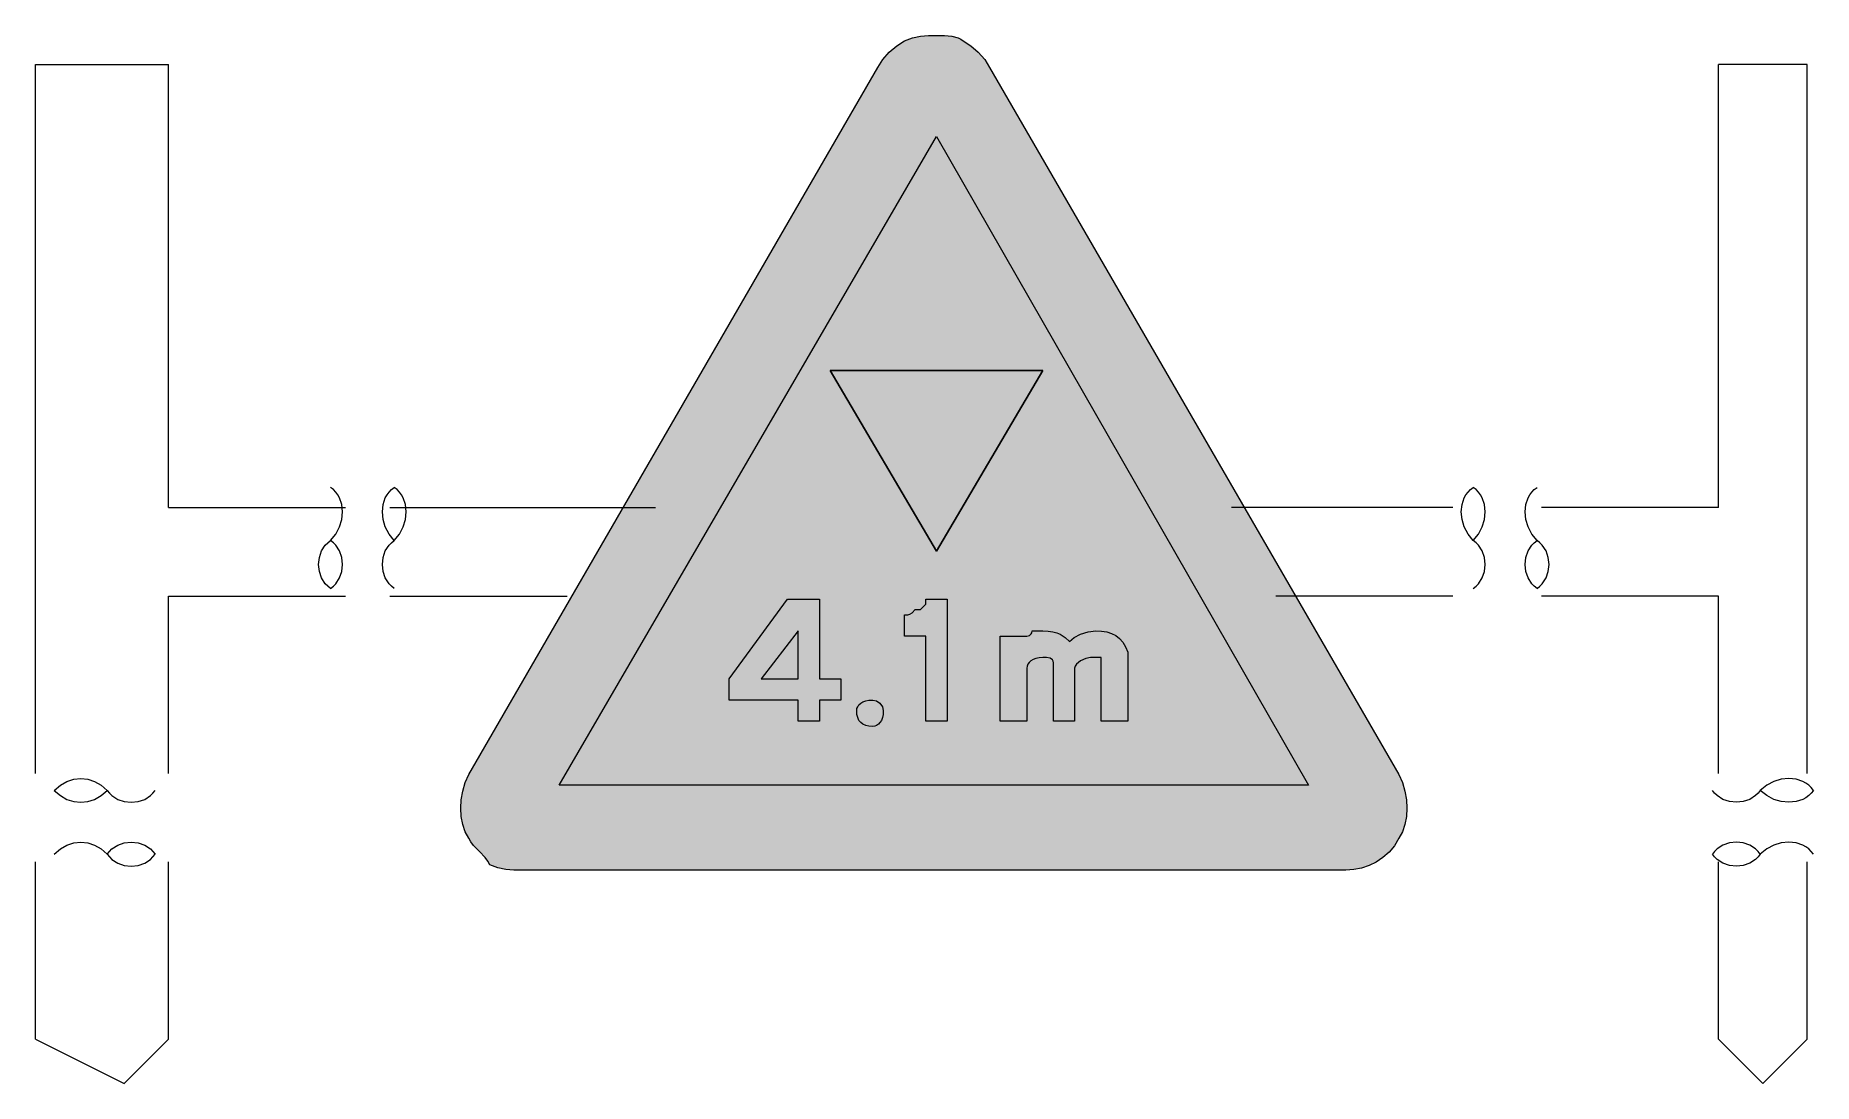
# Model space of a CAD drawing. Header units: metres. Extents: x 81 to 482, y 15 to 251.
import ezdxf

# ---------------------------------------------------------------- set-up
doc = ezdxf.new("R2010")
doc.units = ezdxf.units.M
for name, color, linetype, true_color in [('FILL_BLACK_000000', 7, 'Continuous', 0x000000), ('FILL_RED_FF0000', 7, 'Continuous', 0xff0000), ('FILL_WHITE_FFFFFF', 7, 'Continuous', 0xffffff), ('STROKE_BLACK_000000', 7, 'Continuous', 0x000000)]:
    doc.layers.add(name, color=color, linetype=linetype, true_color=true_color)

msp = doc.modelspace()

# ---------------------------------------------------------------- hatches: boundary and pattern name
at = {"layer": 'FILL_BLACK_000000', "true_color": 0x000000}
h = msp.add_hatch(color=7, dxfattribs=at)
h.dxf.hatch_style = 1
h.paths.add_polyline_path([(308.01, 175.6), (284.01, 134.8), (260.01, 175.6), (308.01, 175.6)])
h = msp.add_hatch(color=7, dxfattribs=at)
h.dxf.hatch_style = 1
h.paths.add_polyline_path([(262.41, 101.2), (257.61, 101.2), (257.61, 96.4), (252.81, 96.4), (252.81, 101.2), (237.21, 101.2), (237.21, 106), (250.41, 124), (257.61, 124), (257.61, 106), (262.41, 106), (262.41, 101.2)])
h.paths.add_polyline_path([(252.81, 106), (252.81, 116.8), (244.41, 106), (252.81, 106)], flags=16)
h = msp.add_hatch(color=7, dxfattribs=at)
h.dxf.hatch_style = 1
h.paths.add_polyline_path([(286.41, 96.4), (281.61, 96.4), (281.61, 115.6), (276.81, 115.6), (276.81, 120.4), (277.52, 120.42), (278.01, 120.55), (278.5, 120.91), (279.21, 121.6), (280.41, 121.6), (281.61, 122.8), (281.61, 124), (286.41, 124), (286.41, 96.4)])
h = msp.add_hatch(color=7, dxfattribs=at)
h.dxf.hatch_style = 1
h.paths.add_polyline_path([(317.74, 110.59), (316.56, 110.05), (315.6, 109.28), (315.32, 108.85), (315.21, 108.4), (315.21, 96.4), (310.41, 96.4), (310.41, 109.6), (310.36, 110), (310.2, 110.29), (309.66, 110.65), (308.89, 110.78), (308.01, 110.8), (307.17, 110.75), (306.43, 110.59), (305.82, 110.36), (305.31, 110.05), (304.92, 109.69), (304.63, 109.28), (304.47, 108.85), (304.41, 108.4), (304.41, 96.4), (298.41, 96.4), (298.41, 115.6), (304.41, 115.6), (305.01, 115.75), (305.42, 116.11), (305.56, 116.4), (305.61, 116.8), (308.01, 116.8), (309.25, 116.75), (310.3, 116.59), (311.17, 116.36), (311.91, 116.05), (313.07, 115.28), (314.01, 114.4), (315.12, 115.28), (316.56, 116.05), (318.23, 116.59), (320.01, 116.8), (321.3, 116.74), (322.48, 116.56), (323.55, 116.23), (324.51, 115.75), (325.35, 115.1), (326.08, 114.27), (326.7, 113.24), (327.21, 112), (327.21, 110.8), (327.21, 96.4), (321.21, 96.4), (321.21, 109.6), (321.21, 110.8), (318.81, 110.8), (317.74, 110.59)])
h = msp.add_hatch(color=7, dxfattribs=at)
h.dxf.hatch_style = 1
h.paths.add_polyline_path([(271.96, 97.96), (271.8, 97.22), (271.57, 96.61), (271.26, 96.1), (270.9, 95.71), (270.49, 95.42), (270.06, 95.26), (269.61, 95.2), (268.77, 95.26), (268.03, 95.42), (267.42, 95.71), (266.91, 96.1), (266.52, 96.61), (266.23, 97.22), (266.07, 97.96), (266.01, 98.8), (266.07, 99.25), (266.23, 99.68), (266.52, 100.09), (266.91, 100.45), (267.42, 100.76), (268.03, 100.99), (268.77, 101.15), (269.61, 101.2), (270.49, 100.99), (271.26, 100.45), (271.8, 99.68), (272.01, 98.8), (271.96, 97.96)])
at = {"layer": 'FILL_RED_FF0000', "true_color": 0xff0000}
h = msp.add_hatch(color=7, dxfattribs=at)
h.dxf.hatch_style = 1
h.paths.add_polyline_path([(389.2, 82.55), (389.76, 80.63), (390.1, 78.68), (390.21, 76.75), (390.1, 74.87), (389.76, 73.09), (389.2, 71.46), (388.41, 70), (387.4, 68.31), (386.2, 66.85), (384.82, 65.61), (383.31, 64.6), (381.68, 63.81), (379.97, 63.25), (378.21, 62.91), (376.41, 62.8), (190.41, 62.8), (188.61, 62.82), (186.81, 62.95), (185.01, 63.31), (183.21, 64), (182.71, 64.85), (182.12, 65.61), (180.81, 67), (179.5, 68.39), (178.91, 69.15), (178.41, 70), (177.62, 71.46), (177.06, 73.09), (176.72, 74.87), (176.61, 76.75), (176.72, 78.68), (177.06, 80.63), (177.62, 82.55), (178.41, 84.4), (270.81, 244), (271.92, 245.78), (273.36, 247.45), (275.03, 248.89), (276.81, 250), (278.61, 250.69), (280.41, 251.05), (282.21, 251.18), (284.01, 251.2), (285.79, 251.18), (287.46, 251.05), (288.9, 250.69), (289.51, 250.4), (290.01, 250), (291.79, 248.89), (293.46, 247.45), (294.9, 245.78), (296.01, 244), (388.41, 84.4), (389.2, 82.55)])
at = {"layer": 'FILL_WHITE_FFFFFF', "true_color": 0xffffff}
h = msp.add_hatch(color=7, dxfattribs=at)
h.dxf.hatch_style = 1
h.paths.add_polyline_path([(198.81, 82), (284.01, 228.4), (368.01, 82), (198.81, 82)])

# ---------------------------------------------------------------- linework, layer by layer
at = {"layer": 'FILL_BLACK_000000', "lineweight": 0, "true_color": 0x000000}
for points in [[(308.01, 175.6), (284.01, 134.8), (260.01, 175.6)], [(262.41, 101.2), (257.61, 101.2), (257.61, 96.4), (252.81, 96.4), (252.81, 101.2), (237.21, 101.2), (237.21, 106), (250.41, 124), (257.61, 124), (257.61, 106), (262.41, 106)], [(286.41, 96.4), (281.61, 96.4), (281.61, 115.6), (276.81, 115.6), (276.81, 120.4), (277.52, 120.42), (278.01, 120.55), (278.5, 120.91), (279.21, 121.6), (280.41, 121.6), (281.61, 122.8), (281.61, 124), (286.41, 124)], [(252.81, 106), (252.81, 116.8), (244.41, 106)], [(317.74, 110.59), (316.56, 110.05), (315.6, 109.28), (315.32, 108.85), (315.21, 108.4), (315.21, 96.4), (310.41, 96.4), (310.41, 109.6), (310.36, 110), (310.2, 110.29), (309.66, 110.65), (308.89, 110.78), (308.01, 110.8), (307.17, 110.75), (306.43, 110.59), (305.82, 110.36), (305.31, 110.05), (304.92, 109.69), (304.63, 109.28), (304.47, 108.85), (304.41, 108.4), (304.41, 96.4), (298.41, 96.4), (298.41, 115.6), (304.41, 115.6), (305.01, 115.75), (305.42, 116.11), (305.56, 116.4), (305.61, 116.8), (308.01, 116.8), (309.25, 116.75), (310.3, 116.59), (311.17, 116.36), (311.91, 116.05), (313.07, 115.28), (314.01, 114.4), (315.12, 115.28), (316.56, 116.05), (318.23, 116.59), (320.01, 116.8), (321.3, 116.74), (322.48, 116.56), (323.55, 116.23), (324.51, 115.75), (325.35, 115.1), (326.08, 114.27), (326.7, 113.24), (327.21, 112), (327.21, 110.8), (327.21, 96.4), (321.21, 96.4), (321.21, 109.6), (321.21, 110.8), (318.81, 110.8)], [(271.96, 97.96), (271.8, 97.22), (271.57, 96.61), (271.26, 96.1), (270.9, 95.71), (270.49, 95.42), (270.06, 95.26), (269.61, 95.2), (268.77, 95.26), (268.03, 95.42), (267.42, 95.71), (266.91, 96.1), (266.52, 96.61), (266.23, 97.22), (266.07, 97.96), (266.01, 98.8), (266.07, 99.25), (266.23, 99.68), (266.52, 100.09), (266.91, 100.45), (267.42, 100.76), (268.03, 100.99), (268.77, 101.15), (269.61, 101.2), (270.49, 100.99), (271.26, 100.45), (271.8, 99.68), (272.01, 98.8)]]:
    msp.add_lwpolyline(points, close=True, dxfattribs=at)
at = {"layer": 'FILL_RED_FF0000', "lineweight": 0, "true_color": 0xff0000}
msp.add_lwpolyline([(389.2, 82.55), (389.76, 80.63), (390.1, 78.68), (390.21, 76.75), (390.1, 74.87), (389.76, 73.09), (389.2, 71.46), (388.41, 70), (387.4, 68.31), (386.2, 66.85), (384.82, 65.61), (383.31, 64.6), (381.68, 63.81), (379.97, 63.25), (378.21, 62.91), (376.41, 62.8), (190.41, 62.8), (188.61, 62.82), (186.81, 62.95), (185.01, 63.31), (183.21, 64), (182.71, 64.85), (182.12, 65.61), (180.81, 67), (179.5, 68.39), (178.91, 69.15), (178.41, 70), (177.62, 71.46), (177.06, 73.09), (176.72, 74.87), (176.61, 76.75), (176.72, 78.68), (177.06, 80.63), (177.62, 82.55), (178.41, 84.4), (270.81, 244), (271.92, 245.78), (273.36, 247.45), (275.03, 248.89), (276.81, 250), (278.61, 250.69), (280.41, 251.05), (282.21, 251.18), (284.01, 251.2), (285.79, 251.18), (287.46, 251.05), (288.9, 250.69), (289.51, 250.4), (290.01, 250), (291.79, 248.89), (293.46, 247.45), (294.9, 245.78), (296.01, 244), (388.41, 84.4)], close=True, dxfattribs=at)
at = {"layer": 'FILL_WHITE_FFFFFF', "lineweight": 0, "true_color": 0xff0000}
msp.add_lwpolyline([(198.81, 82), (284.01, 228.4), (368.01, 82)], close=True, dxfattribs=at)
at = {"layer": 'STROKE_BLACK_000000', "lineweight": 0, "true_color": 0x000000}
for points in [[(80.61, 244.64), (110.61, 244.64)], [(80.61, 84.64), (80.61, 244.64)], [(110.61, 144.64), (110.61, 244.64)], [(480.61, 244.64), (460.61, 244.64)], [(460.61, 144.64), (460.61, 244.64)], [(480.61, 84.64), (480.61, 244.64)], [(260.01, 175.6), (284.01, 134.8), (308.01, 175.6), (260.01, 175.6)], [(147.21, 137.2), (148.39, 138.65), (149.23, 140.26), (149.74, 141.95), (149.91, 143.65), (149.74, 145.3), (149.23, 146.82), (148.86, 147.51), (148.39, 148.14), (147.84, 148.71), (147.21, 149.2)], [(161.61, 137.2), (160.43, 138.65), (159.58, 140.26), (159.08, 141.95), (158.91, 143.65), (159.08, 145.3), (159.58, 146.82), (159.96, 147.51), (160.43, 148.14), (160.98, 148.71), (161.61, 149.2)], [(161.61, 137.2), (162.79, 138.65), (163.63, 140.26), (164.14, 141.95), (164.31, 143.65), (164.14, 145.3), (163.63, 146.82), (163.26, 147.51), (162.79, 148.14), (162.24, 148.71), (161.61, 149.2)], [(405.21, 137.2), (404.03, 138.65), (403.18, 140.26), (402.68, 141.95), (402.51, 143.65), (402.68, 145.3), (403.18, 146.82), (403.56, 147.51), (404.03, 148.14), (404.58, 148.71), (405.21, 149.2)], [(405.21, 137.2), (406.39, 138.65), (407.23, 140.26), (407.74, 141.95), (407.91, 143.65), (407.74, 145.3), (407.23, 146.82), (406.86, 147.51), (406.39, 148.14), (405.84, 148.71), (405.21, 149.2)], [(419.61, 137.2), (418.43, 138.65), (417.58, 140.26), (417.08, 141.95), (416.91, 143.65), (417.08, 145.3), (417.58, 146.82), (417.96, 147.51), (418.43, 148.14), (418.98, 148.71), (419.61, 149.2)], [(110.61, 144.64), (150.61, 144.64)], [(160.61, 144.64), (220.61, 144.64)], [(400.61, 144.64), (350.61, 144.64)], [(460.61, 144.64), (420.61, 144.64)], [(147.21, 126.4), (146.58, 126.89), (146.03, 127.45), (145.18, 128.76), (144.68, 130.24), (144.51, 131.8), (144.68, 133.36), (145.18, 134.84), (146.03, 136.15), (146.58, 136.71), (147.21, 137.2)], [(147.21, 126.4), (147.84, 126.89), (148.39, 127.45), (149.23, 128.76), (149.74, 130.24), (149.91, 131.8), (149.74, 133.36), (149.23, 134.84), (148.39, 136.15), (147.84, 136.71), (147.21, 137.2)], [(161.61, 126.4), (160.98, 126.89), (160.43, 127.45), (159.58, 128.76), (159.08, 130.24), (158.91, 131.8), (159.08, 133.36), (159.58, 134.84), (160.43, 136.15), (160.98, 136.71), (161.61, 137.2)], [(405.21, 126.4), (405.84, 126.89), (406.39, 127.45), (407.23, 128.76), (407.74, 130.24), (407.91, 131.8), (407.74, 133.36), (407.23, 134.84), (406.39, 136.15), (405.84, 136.71), (405.21, 137.2)], [(419.61, 126.4), (418.98, 126.89), (418.43, 127.45), (417.58, 128.76), (417.08, 130.24), (416.91, 131.8), (417.08, 133.36), (417.58, 134.84), (418.43, 136.15), (418.98, 136.71), (419.61, 137.2)], [(419.61, 126.4), (420.24, 126.89), (420.79, 127.45), (421.63, 128.76), (422.14, 130.24), (422.31, 131.8), (422.14, 133.36), (421.63, 134.84), (420.79, 136.15), (420.24, 136.71), (419.61, 137.2)], [(110.61, 124.64), (150.61, 124.64)], [(110.61, 84.64), (110.61, 124.64)], [(160.61, 124.64), (200.61, 124.64)], [(400.61, 124.64), (360.61, 124.64)], [(460.61, 124.64), (420.61, 124.64)], [(460.61, 84.64), (460.61, 124.64)], [(84.81, 80.8), (86.21, 81.98), (87.7, 82.82), (89.24, 83.33), (90.81, 83.5), (92.38, 83.33), (93.92, 82.82), (95.41, 81.98), (96.81, 80.8)], [(84.81, 80.8), (86.21, 79.62), (87.7, 78.77), (89.24, 78.27), (90.81, 78.1), (92.38, 78.27), (93.92, 78.77), (95.41, 79.62), (96.81, 80.8)], [(96.81, 80.8), (97.3, 80.17), (97.86, 79.62), (99.17, 78.77), (100.65, 78.27), (102.21, 78.1), (103.77, 78.27), (105.25, 78.77), (106.56, 79.62), (107.12, 80.17), (107.61, 80.8)], [(470.01, 80.8), (469.52, 80.17), (468.96, 79.62), (467.65, 78.77), (466.17, 78.27), (464.61, 78.1), (463.05, 78.27), (461.57, 78.77), (460.26, 79.62), (459.7, 80.17), (459.21, 80.8)], [(482.01, 80.8), (481.52, 81.43), (480.95, 81.98), (480.32, 82.45), (479.63, 82.82), (478.11, 83.33), (476.46, 83.5), (474.76, 83.33), (473.07, 82.82), (471.46, 81.98), (470.01, 80.8)], [(482.01, 80.8), (481.52, 80.17), (480.95, 79.62), (480.32, 79.15), (479.63, 78.77), (478.11, 78.27), (476.46, 78.1), (474.76, 78.27), (473.07, 78.77), (471.46, 79.62), (470.01, 80.8)], [(84.81, 66.4), (86.21, 67.58), (87.7, 68.42), (89.24, 68.93), (90.81, 69.1), (92.38, 68.93), (93.92, 68.42), (95.41, 67.58), (96.81, 66.4)], [(96.81, 66.4), (97.3, 67.03), (97.86, 67.58), (99.17, 68.42), (100.65, 68.93), (102.21, 69.1), (103.77, 68.93), (105.25, 68.42), (106.56, 67.58), (107.12, 67.03), (107.61, 66.4)], [(470.01, 66.4), (469.52, 67.03), (468.96, 67.58), (467.65, 68.42), (466.17, 68.93), (464.61, 69.1), (463.05, 68.93), (461.57, 68.42), (460.26, 67.58), (459.7, 67.03), (459.21, 66.4)], [(482.01, 66.4), (481.52, 67.03), (480.95, 67.58), (480.32, 68.05), (479.63, 68.42), (478.11, 68.93), (476.46, 69.1), (474.76, 68.93), (473.07, 68.42), (471.46, 67.58), (470.01, 66.4)], [(80.61, 24.64), (80.61, 64.64)], [(96.81, 66.4), (97.3, 65.77), (97.86, 65.22), (99.17, 64.37), (100.65, 63.87), (102.21, 63.7), (103.77, 63.87), (105.25, 64.37), (106.56, 65.22), (107.12, 65.77), (107.61, 66.4)], [(110.61, 24.64), (110.61, 64.64)], [(470.01, 66.4), (469.52, 65.77), (468.96, 65.22), (467.65, 64.37), (466.17, 63.87), (464.61, 63.7), (463.05, 63.87), (461.57, 64.37), (460.26, 65.22), (459.7, 65.77), (459.21, 66.4)], [(460.61, 24.64), (460.61, 64.64)], [(480.61, 24.64), (480.61, 64.64)], [(80.61, 24.64), (100.61, 14.64)], [(110.61, 24.64), (100.61, 14.64)], [(460.61, 24.64), (470.61, 14.64)], [(480.61, 24.64), (470.61, 14.64)]]:
    msp.add_lwpolyline(points, dxfattribs=at)

doc.saveas('drawing.dxf')
